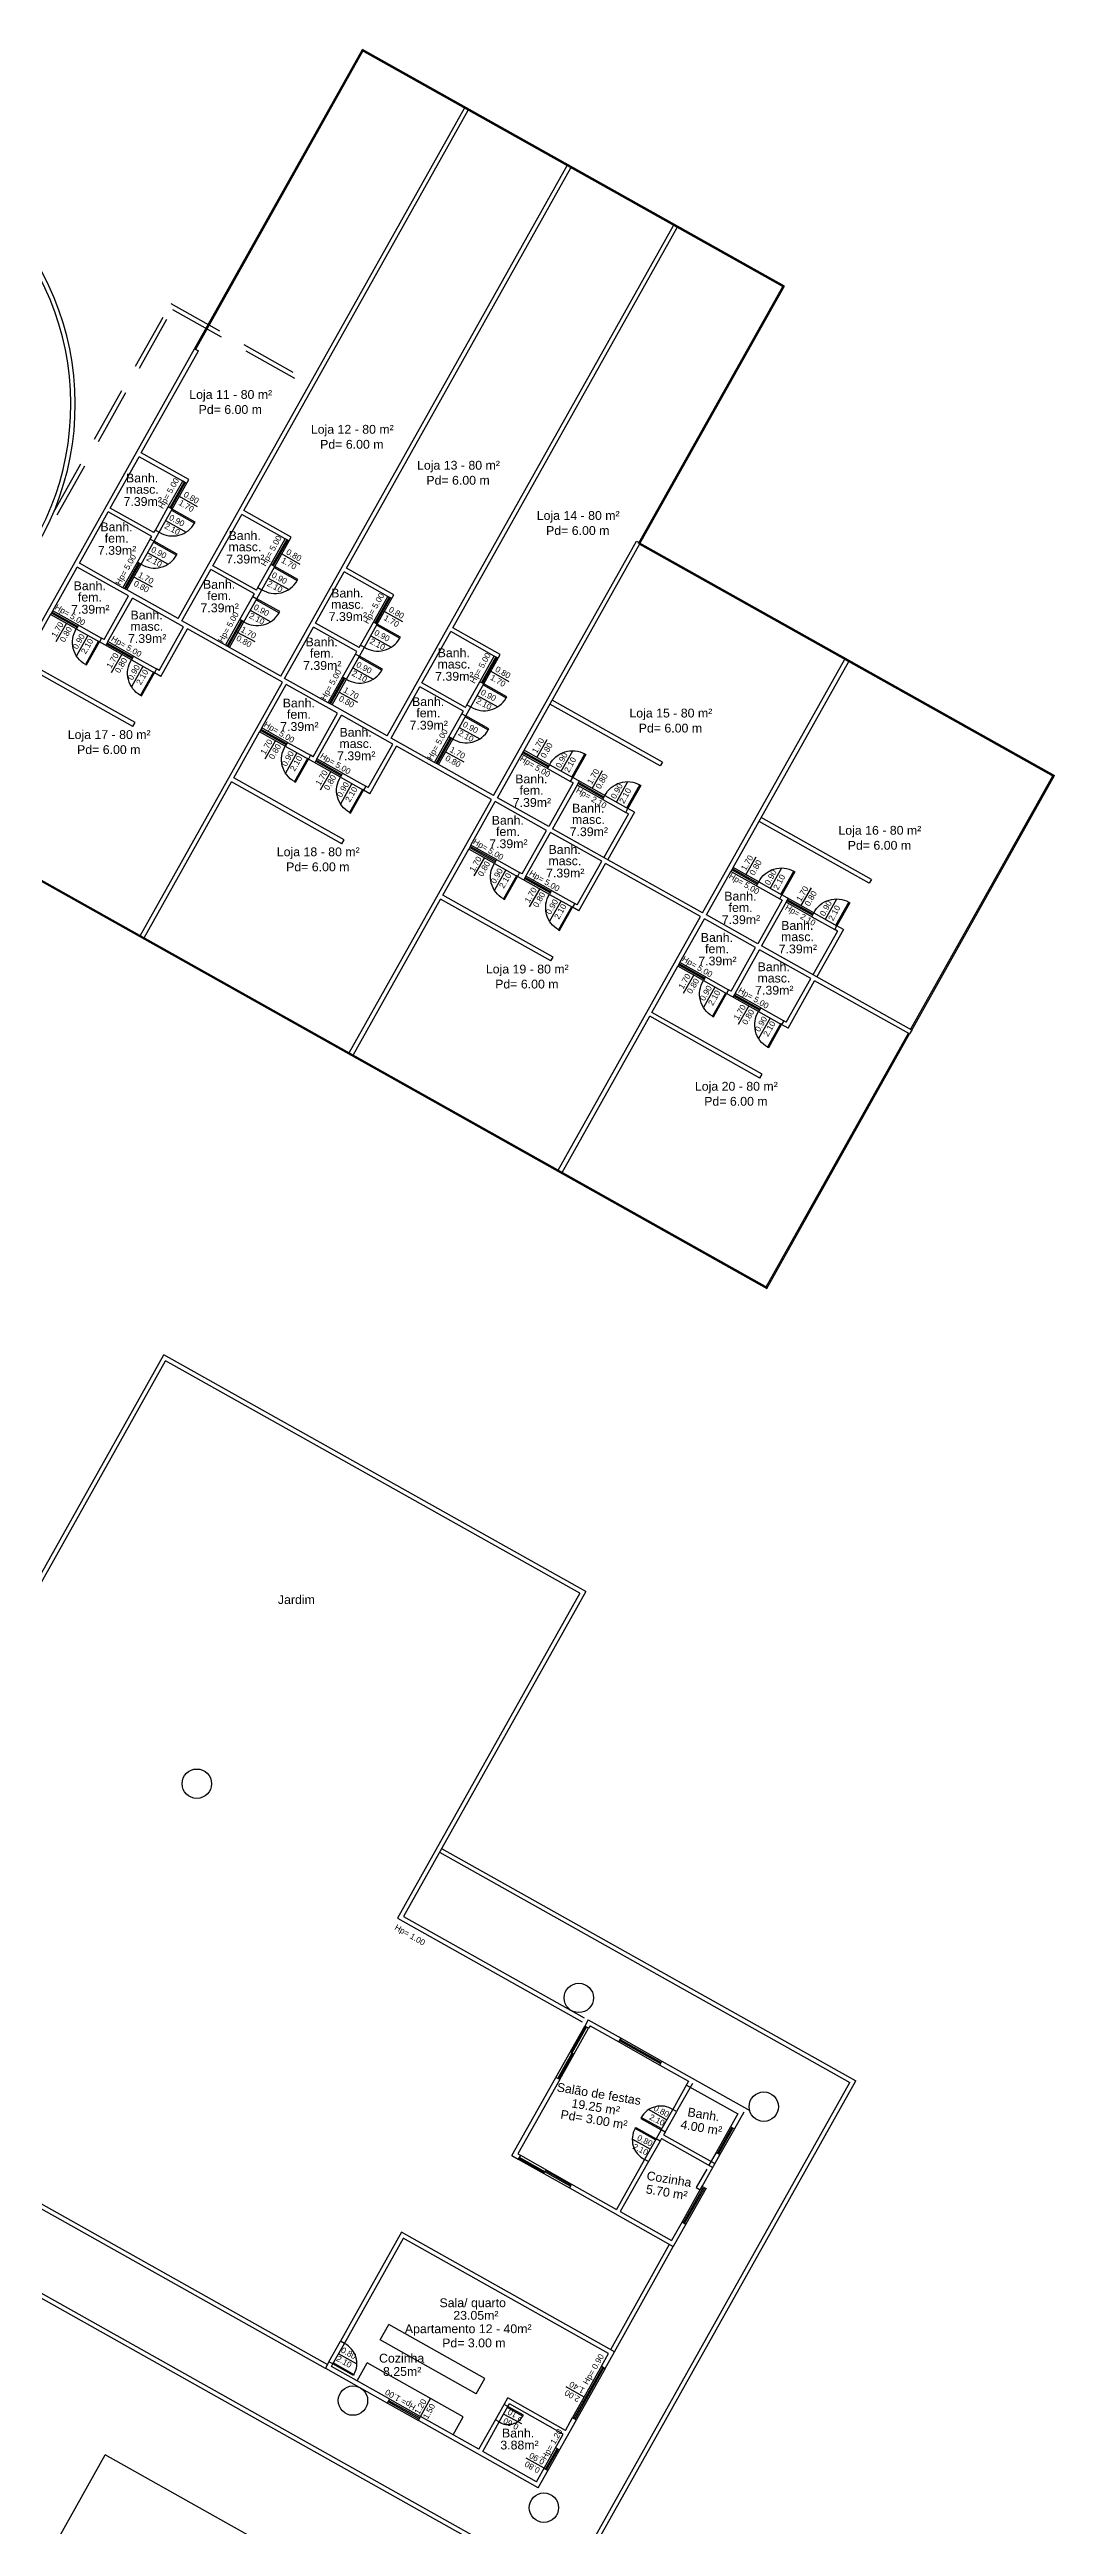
# Model space of a CAD drawing. Header units: millimetres. Extents: x -210 to 1173, y -437 to 320.
# Drawn here: x 36.2 to 70.4, y -38.9 to 45.3 of the extents above; entities that cross this region are included whole.
import ezdxf
from ezdxf.enums import TextEntityAlignment as Align

# ---------------------------------------------------------------- set-up
doc = ezdxf.new("R2010")
doc.units = ezdxf.units.MM
doc.header["$LTSCALE"] = 0.3
doc.linetypes.add('DASHED2', pattern=[9.525, 6.35, -3.175])
for name, color, linetype in [('CORTE', 6, 'Continuous'), ('COTAS', 1, 'Continuous'), ('ESQUADRIAS', 3, 'Continuous'), ('PISO', 1, 'Continuous'), ('PROJEÇÃO', 1, 'DASHED2'), ('TEXTOS', 2, 'Continuous'), ('VISTA', 2, 'Continuous')]:
    doc.layers.add(name, color=color, linetype=linetype)
doc.styles.add('2MM 1_100', font='ARIAL.TTF', dxfattribs={"height": 0.2})
doc.styles.add('3MM 1_100', font='ARIAL.TTF', dxfattribs={"height": 0.3})

msp = doc.modelspace()

# ---------------------------------------------------------------- linework, layer by layer
at = {"layer": 'CORTE'}
for p, q in [((40.568, 25.953), (50.304, 43.315)), ((42.802, 29.63), (50.435, 43.241)), ((44.057, 23.997), (53.793, 41.358)), ((46.291, 27.674), (53.924, 41.285)), ((47.677, 21.967), (57.413, 39.328)), ((49.911, 25.644), (57.543, 39.255)), ((32.171, 19.157), (41.13, 35.133)), ((39.313, 31.587), (41.261, 35.059)), ((41.13, 35.133), (41.261, 35.059)), ((38.262, 29.712), (39.24, 31.456)), ((40.723, 30.625), (39.24, 31.456)), ((40.927, 30.682), (39.313, 31.587)), ((40.233, 29.752), (40.723, 30.625)), ((40.364, 29.679), (40.927, 30.682)), ((37.21, 27.836), (38.188, 29.581)), ((39.671, 28.749), (38.188, 29.581)), ((39.744, 28.88), (38.262, 29.712)), ((40.364, 29.679), (40.233, 29.752)), ((41.75, 27.755), (42.729, 29.5)), ((44.211, 28.668), (42.729, 29.5)), ((44.416, 28.725), (42.802, 29.63)), ((39.622, 28.662), (39.671, 28.749)), ((39.622, 28.662), (39.753, 28.589)), ((39.744, 28.88), (39.793, 28.967)), ((39.753, 28.589), (39.924, 28.894)), ((39.793, 28.967), (39.924, 28.894)), ((43.722, 27.796), (44.211, 28.668)), ((43.853, 27.722), (44.416, 28.725)), ((38.693, 27.005), (37.21, 27.836)), ((38.693, 27.005), (39.182, 27.877)), ((38.824, 26.932), (39.313, 27.804)), ((39.313, 27.804), (39.182, 27.877)), ((43.853, 27.722), (43.722, 27.796)), ((51.296, 19.937), (56.151, 28.594)), ((51.427, 19.864), (56.282, 28.52)), ((36.305, 26.223), (37.137, 27.706)), ((38.881, 26.727), (37.137, 27.706)), ((40.699, 25.88), (41.677, 27.624)), ((43.16, 26.793), (41.677, 27.624)), ((43.233, 26.924), (41.75, 27.755)), ((43.233, 26.924), (43.282, 27.011)), ((43.282, 27.011), (43.413, 26.937)), ((45.239, 25.799), (46.218, 27.543)), ((47.7, 26.712), (46.218, 27.543)), ((47.905, 26.769), (46.291, 27.674)), ((37.177, 25.734), (36.305, 26.223)), ((38.05, 25.245), (38.881, 26.727)), ((38.18, 25.171), (39.012, 26.654)), ((40.568, 25.953), (38.824, 26.932)), ((40.756, 25.676), (39.012, 26.654)), ((43.111, 26.706), (43.16, 26.793)), ((43.111, 26.706), (43.242, 26.632)), ((43.242, 26.632), (43.413, 26.937)), ((47.211, 25.839), (47.7, 26.712)), ((47.342, 25.766), (47.905, 26.769)), ((35.351, 24.522), (36.232, 26.092)), ((37.104, 25.603), (36.232, 26.092)), ((37.177, 25.734), (37.104, 25.603)), ((37.962, 25.293), (37.889, 25.163)), ((38.05, 25.245), (37.962, 25.293)), ((39.925, 24.193), (40.756, 25.676)), ((39.982, 23.989), (40.887, 25.602)), ((42.182, 25.048), (40.699, 25.88)), ((44.114, 23.793), (40.887, 25.602)), ((42.182, 25.048), (42.671, 25.921)), ((42.312, 24.975), (42.802, 25.847)), ((42.802, 25.847), (42.671, 25.921)), ((44.188, 23.923), (45.166, 25.668)), ((46.649, 24.836), (45.166, 25.668)), ((46.722, 24.967), (45.239, 25.799)), ((47.342, 25.766), (47.211, 25.839)), ((48.859, 23.769), (49.837, 25.513)), ((51.32, 24.682), (49.837, 25.513)), ((51.524, 24.739), (49.911, 25.644)), ((39.102, 22.419), (35.351, 24.522)), ((38.979, 24.551), (37.889, 25.163)), ((39.053, 24.682), (38.18, 25.171)), ((39.053, 24.682), (38.979, 24.551)), ((44.057, 23.997), (42.312, 24.975)), ((46.6, 24.749), (46.649, 24.836)), ((46.6, 24.749), (46.731, 24.676)), ((46.722, 24.967), (46.771, 25.054)), ((46.731, 24.676), (46.902, 24.981)), ((46.771, 25.054), (46.902, 24.981)), ((50.831, 23.809), (51.32, 24.682)), ((50.962, 23.736), (51.524, 24.739)), ((58.405, 15.951), (63.24, 24.572)), ((59.44, 17.491), (63.371, 24.499)), ((39.028, 22.288), (35.278, 24.391)), ((39.279, 15.171), (44.114, 23.793)), ((39.838, 24.242), (39.764, 24.111)), ((39.982, 23.989), (39.764, 24.111)), ((39.925, 24.193), (39.838, 24.242)), ((43.414, 22.236), (44.245, 23.719)), ((45.67, 23.092), (44.188, 23.923)), ((45.99, 22.741), (44.245, 23.719)), ((45.67, 23.092), (46.16, 23.964)), ((45.801, 23.018), (46.29, 23.891)), ((46.29, 23.891), (46.16, 23.964)), ((47.807, 21.893), (48.786, 23.638)), ((50.268, 22.806), (48.786, 23.638)), ((50.342, 22.937), (48.859, 23.769)), ((50.962, 23.736), (50.831, 23.809)), ((47.677, 21.967), (45.801, 23.018)), ((50.219, 22.719), (50.268, 22.806)), ((50.342, 22.937), (50.391, 23.024)), ((50.35, 22.646), (50.521, 22.951)), ((50.391, 23.024), (50.521, 22.951)), ((56.963, 20.944), (53.212, 23.047)), ((57.036, 21.075), (53.286, 23.178)), ((39.028, 22.288), (39.102, 22.419)), ((42.46, 20.536), (43.34, 22.106)), ((44.212, 21.616), (43.34, 22.106)), ((44.286, 21.747), (43.414, 22.236)), ((45.158, 21.258), (45.99, 22.741)), ((45.289, 21.185), (46.12, 22.668)), ((47.865, 21.689), (46.12, 22.668)), ((49.29, 21.062), (49.779, 21.934)), ((49.91, 21.861), (49.779, 21.934)), ((50.219, 22.719), (50.35, 22.646)), ((44.286, 21.747), (44.212, 21.616)), ((45.071, 21.307), (44.997, 21.176)), ((46.088, 20.565), (44.997, 21.176)), ((45.158, 21.258), (45.071, 21.307)), ((46.161, 20.696), (45.289, 21.185)), ((47.033, 20.207), (47.865, 21.689)), ((47.091, 20.002), (47.996, 21.616)), ((49.29, 21.062), (47.807, 21.893)), ((51.223, 19.806), (47.996, 21.616)), ((49.421, 20.989), (49.91, 21.861)), ((53.131, 20.857), (52.259, 21.346)), ((53.204, 20.988), (52.332, 21.477)), ((57.036, 21.075), (56.963, 20.944)), ((39.41, 15.097), (42.386, 20.405)), ((46.137, 18.301), (42.386, 20.405)), ((46.21, 18.432), (42.46, 20.536)), ((46.161, 20.696), (46.088, 20.565)), ((46.946, 20.255), (46.873, 20.125)), ((47.033, 20.207), (46.946, 20.255)), ((51.296, 19.937), (49.421, 20.989)), ((53.131, 20.857), (53.204, 20.988)), ((54.003, 20.368), (53.171, 18.885)), ((54.134, 20.295), (53.302, 18.812)), ((53.916, 20.417), (53.989, 20.548)), ((54.003, 20.368), (53.916, 20.417)), ((55.079, 19.936), (53.989, 20.548)), ((55.006, 19.806), (54.134, 20.295)), ((46.388, 11.184), (51.223, 19.806)), ((47.091, 20.002), (46.873, 20.125)), ((50.522, 18.25), (51.354, 19.733)), ((53.098, 18.754), (51.354, 19.733)), ((53.171, 18.885), (51.427, 19.864)), ((55.006, 19.806), (55.079, 19.936)), ((56.082, 19.374), (55.178, 17.76)), ((55.791, 19.365), (55.864, 19.496)), ((56.082, 19.374), (55.864, 19.496)), ((52.267, 17.272), (53.098, 18.754)), ((52.397, 17.198), (53.229, 18.681)), ((54.973, 17.703), (53.229, 18.681)), ((58.405, 15.951), (53.302, 18.812)), ((55.878, 19.316), (55.047, 17.834)), ((55.878, 19.316), (55.791, 19.365)), ((64.071, 16.957), (60.321, 19.061)), ((64.145, 17.088), (60.394, 19.192)), ((46.137, 18.301), (46.21, 18.432)), ((49.568, 16.549), (50.449, 18.119)), ((51.321, 17.63), (50.449, 18.119)), ((51.394, 17.761), (50.522, 18.25)), ((51.394, 17.761), (51.321, 17.63)), ((54.142, 16.22), (54.973, 17.703)), ((52.179, 17.321), (52.106, 17.19)), ((53.196, 16.578), (52.106, 17.19)), ((52.267, 17.272), (52.179, 17.321)), ((53.27, 16.709), (52.397, 17.198)), ((54.199, 16.016), (55.104, 17.629)), ((58.331, 15.82), (55.104, 17.629)), ((58.536, 15.877), (59.367, 17.36)), ((60.239, 16.871), (59.367, 17.36)), ((60.313, 17.002), (59.44, 17.491)), ((60.239, 16.871), (60.313, 17.002)), ((64.145, 17.088), (64.071, 16.957)), ((46.519, 11.111), (49.495, 16.418)), ((53.245, 14.315), (49.495, 16.418)), ((53.319, 14.446), (49.568, 16.549)), ((53.27, 16.709), (53.196, 16.578)), ((54.055, 16.269), (53.981, 16.138)), ((54.199, 16.016), (53.981, 16.138)), ((54.142, 16.22), (54.055, 16.269)), ((61.111, 16.382), (60.28, 14.899)), ((61.242, 16.308), (60.411, 14.826)), ((61.024, 16.431), (61.098, 16.561)), ((61.111, 16.382), (61.024, 16.431)), ((62.188, 15.95), (61.098, 16.561)), ((62.115, 15.819), (61.242, 16.308)), ((53.496, 7.198), (58.331, 15.82)), ((57.631, 14.264), (58.462, 15.746)), ((60.207, 14.768), (58.462, 15.746)), ((60.28, 14.899), (58.536, 15.877)), ((62.115, 15.819), (62.188, 15.95)), ((62.987, 15.33), (62.155, 13.847)), ((63.191, 15.388), (62.286, 13.774)), ((62.9, 15.379), (62.973, 15.51)), ((62.987, 15.33), (62.9, 15.379)), ((63.191, 15.388), (62.973, 15.51)), ((53.245, 14.315), (53.319, 14.446)), ((59.375, 13.285), (60.207, 14.768)), ((59.506, 13.212), (60.337, 14.695)), ((62.082, 13.716), (60.337, 14.695)), ((65.513, 11.964), (60.411, 14.826)), ((56.677, 12.563), (57.557, 14.133)), ((58.429, 13.644), (57.557, 14.133)), ((58.503, 13.774), (57.631, 14.264)), ((58.503, 13.774), (58.429, 13.644)), ((61.25, 12.234), (62.082, 13.716)), ((61.308, 12.029), (62.213, 13.643)), ((65.44, 11.833), (62.213, 13.643)), ((59.288, 13.334), (59.214, 13.203)), ((60.305, 12.592), (59.214, 13.203)), ((59.375, 13.285), (59.288, 13.334)), ((60.378, 12.723), (59.506, 13.212)), ((60.378, 12.723), (60.305, 12.592)), ((53.627, 7.125), (56.603, 12.432)), ((60.354, 10.329), (56.603, 12.432)), ((60.427, 10.46), (56.677, 12.563)), ((61.163, 12.283), (61.09, 12.152)), ((61.308, 12.029), (61.09, 12.152)), ((61.25, 12.234), (61.163, 12.283)), ((65.513, 11.964), (65.44, 11.833)), ((60.354, 10.329), (60.427, 10.46)), ((54.517, -21.689), (54.394, -21.907)), ((54.517, -21.689), (55.628, -22.315)), ((54.574, -21.893), (54.525, -21.98)), ((54.574, -21.893), (55.554, -22.445)), ((54.525, -21.98), (54.394, -21.907)), ((55.554, -22.445), (55.628, -22.315)), ((56.948, -23.231), (57.022, -23.1)), ((56.948, -23.231), (57.928, -23.783)), ((57.022, -23.1), (60.006, -24.781)), ((51.916, -26.307), (53.413, -23.649)), ((53.543, -23.723), (52.12, -26.25)), ((53.543, -23.723), (52.12, -26.25)), ((53.543, -23.723), (53.413, -23.649)), ((57.928, -23.783), (57.389, -24.741)), ((58.059, -23.856), (57.519, -24.815)), ((57.855, -23.914), (59.598, -24.895)), ((57.519, -24.815), (57.389, -24.741)), ((59.598, -24.895), (59.352, -25.331)), ((59.802, -24.838), (59.483, -25.405)), ((56.996, -25.438), (56.824, -25.743)), ((56.955, -25.817), (56.824, -25.743)), ((57.004, -25.73), (56.955, -25.817)), ((57.127, -25.512), (56.996, -25.438)), ((57.004, -25.73), (58.747, -26.711)), ((57.127, -25.512), (57.078, -25.599)), ((57.078, -25.599), (58.82, -26.581)), ((59.352, -25.331), (59.483, -25.405)), ((51.916, -26.307), (52.134, -26.43)), ((52.12, -26.25), (52.207, -26.299)), ((52.207, -26.299), (52.134, -26.43)), ((56.432, -26.44), (55.475, -28.139)), ((56.562, -26.514), (55.605, -28.213)), ((56.562, -26.514), (56.432, -26.44)), ((58.542, -26.769), (58.187, -27.4)), ((58.992, -26.276), (58.317, -27.474)), ((58.861, -26.202), (58.616, -26.638)), ((58.861, -26.202), (58.992, -26.276)), ((53.95, -27.28), (53.876, -27.411)), ((53.876, -27.411), (57.405, -29.399)), ((53.95, -27.28), (55.475, -28.139)), ((58.187, -27.4), (58.317, -27.474)), ((55.605, -28.213), (57.348, -29.194)), ((57.704, -28.563), (57.348, -29.194)), ((57.834, -28.636), (57.405, -29.399)), ((57.704, -28.563), (57.834, -28.636)), ((48.167, -28.916), (46.088, -32.623)), ((46.222, -32.699), (48.227, -29.122)), ((55.408, -32.979), (48.167, -28.916)), ((55.204, -33.037), (48.225, -29.121)), ((46.222, -32.699), (46.088, -32.623)), ((45.696, -33.321), (45.574, -33.539)), ((45.574, -33.539), (47.692, -34.729)), ((45.83, -33.396), (45.696, -33.321)), ((45.782, -33.484), (45.83, -33.396)), ((47.766, -34.597), (45.782, -33.484)), ((54.96, -33.472), (55.204, -33.037)), ((54.96, -33.472), (55.091, -33.545)), ((55.091, -33.545), (55.409, -32.979)), ((47.692, -34.729), (47.766, -34.597)), ((48.739, -35.315), (48.812, -35.184)), ((52.816, -37.602), (48.739, -35.315)), ((50.796, -36.297), (48.812, -35.184)), ((50.796, -36.297), (51.359, -35.293)), ((50.927, -36.371), (51.49, -35.367)), ((51.49, -35.367), (51.359, -35.293)), ((51.653, -34.77), (51.775, -34.552)), ((51.783, -34.843), (51.653, -34.77)), ((53.737, -35.653), (51.775, -34.552)), ((51.783, -34.843), (51.832, -34.756)), ((53.664, -35.784), (51.832, -34.756)), ((52.816, -37.602), (54.113, -35.29)), ((53.737, -35.653), (53.982, -35.217)), ((53.982, -35.216), (54.113, -35.29)), ((52.758, -37.398), (53.664, -35.784)), ((52.758, -37.398), (50.927, -36.371)), ((52.554, -37.456), (52.554, -37.456))]:
    msp.add_line(p, q, dxfattribs=at)
for centre in [(41.205, -13.664), (54.193, -20.948), (60.482, -24.647), (46.513, -34.641), (53.007, -38.283)]:
    msp.add_circle(centre, 0.5, dxfattribs=at)
for radius in [9.5, 9.35]:
    msp.add_arc((27.57, 33.237), radius, 276.04233, 263.95767, dxfattribs=at)
at = {"layer": 'COTAS'}
for p, q in [((40.609, 30.115), (41.218, 29.764)), ((40.144, 29.286), (40.839, 28.897)), ((39.533, 28.196), (40.227, 27.807)), ((44.098, 28.159), (44.707, 27.807)), ((39.068, 27.368), (39.685, 27.031)), ((43.633, 27.33), (44.327, 26.941)), ((43.022, 26.24), (43.716, 25.85)), ((47.587, 26.202), (48.195, 25.851)), ((36.422, 25.176), (36.774, 25.784)), ((37.496, 25.383), (37.107, 24.688)), ((42.557, 25.507), (43.174, 25.171)), ((47.122, 25.373), (47.816, 24.984)), ((38.298, 24.124), (38.649, 24.733)), ((39.372, 24.331), (38.982, 23.637)), ((46.51, 24.283), (47.205, 23.894)), ((51.206, 24.172), (51.815, 23.821)), ((46.046, 23.455), (46.663, 23.118)), ((50.742, 23.344), (51.436, 22.954)), ((50.13, 22.253), (50.825, 21.864)), ((43.531, 21.189), (43.883, 21.798)), ((44.605, 21.396), (44.216, 20.702)), ((49.665, 21.425), (50.283, 21.088)), ((52.767, 21.233), (53.119, 21.842)), ((53.597, 20.768), (53.986, 21.462)), ((45.406, 20.137), (45.758, 20.746)), ((46.48, 20.345), (46.091, 19.65)), ((54.643, 20.181), (54.994, 20.79)), ((55.472, 19.716), (55.861, 20.411)), ((50.64, 17.203), (50.991, 17.811)), ((59.876, 17.247), (60.228, 17.855)), ((51.713, 17.41), (51.324, 16.716)), ((60.705, 16.782), (61.095, 17.476)), ((52.515, 16.151), (52.866, 16.76)), ((53.589, 16.358), (53.199, 15.664)), ((61.751, 16.195), (62.103, 16.804)), ((62.58, 15.73), (62.97, 16.424)), ((57.748, 13.216), (58.1, 13.825)), ((58.822, 13.424), (58.433, 12.729)), ((59.623, 12.165), (59.975, 12.773)), ((60.697, 12.372), (60.308, 11.678)), ((56.58, -24.745), (57.192, -25.09)), ((56.015, -25.747), (56.628, -26.092)), ((46.639, -33.391), (46.026, -33.048)), ((54.376, -34.52), (53.763, -34.176)), ((48.812, -35.184), (49.155, -34.574)), ((52.256, -35.436), (51.636, -35.105)), ((53.017, -36.94), (52.404, -36.597))]:
    msp.add_line(p, q, dxfattribs=at)
at = {"layer": 'ESQUADRIAS'}
for p, q in [((41.13, 35.133), (46.835, 45.306)), ((41.165, 35.113), (46.85, 45.252)), ((61.163, 37.225), (46.815, 45.271)), ((61.183, 37.26), (46.835, 45.306)), ((56.227, 28.505), (61.128, 37.245)), ((56.262, 28.485), (61.163, 37.225)), ((61.163, 37.225), (61.183, 37.26)), ((56.151, 28.594), (70.368, 20.621)), ((56.262, 28.485), (70.348, 20.586)), ((65.478, 11.984), (70.313, 20.606)), ((65.513, 11.964), (70.368, 20.621)), ((32.151, 19.122), (60.585, 3.177)), ((32.171, 19.157), (60.605, 3.211)), ((60.57, 3.231), (65.405, 11.853)), ((60.585, 3.177), (65.44, 11.833)), ((53.478, -23.686), (54.46, -21.944)), ((53.934, -22.795), (54.425, -21.924)), ((55.581, -22.398), (56.975, -23.183)), ((55.601, -22.363), (56.995, -23.148)), ((53.513, -23.706), (54.004, -22.835)), ((53.934, -22.795), (54.004, -22.835)), ((59.4, -25.358), (58.909, -26.229)), ((59.435, -25.378), (58.944, -26.249)), ((52.151, -26.399), (53.022, -26.89)), ((52.17, -26.364), (53.913, -27.346)), ((53.061, -26.82), (53.022, -26.89)), ((53.061, -26.82), (53.933, -27.311)), ((58.439, -27.37), (57.752, -28.59)), ((58.474, -27.39), (57.786, -28.609)), ((55.008, -33.499), (54.029, -35.243)), ((55.043, -33.519), (54.064, -35.263)), ((47.719, -34.68), (48.766, -35.267)), ((47.739, -34.645), (48.785, -35.232))]:
    msp.add_line(p, q, dxfattribs=at)
for points in [[(40.364, 29.679), (40.345, 29.644), (41.13, 29.204), (41.149, 29.239)], [(39.753, 28.589), (39.733, 28.554), (40.518, 28.114), (40.538, 28.148)], [(43.853, 27.722), (43.834, 27.688), (44.619, 27.247), (44.638, 27.282)], [(43.242, 26.632), (43.222, 26.597), (44.007, 26.157), (44.027, 26.192)], [(47.342, 25.766), (47.322, 25.731), (48.107, 25.291), (48.127, 25.326)], [(46.731, 24.676), (46.711, 24.641), (47.496, 24.201), (47.516, 24.235)], [(50.962, 23.736), (50.942, 23.701), (51.727, 23.261), (51.747, 23.296)], [(50.35, 22.646), (50.331, 22.611), (51.116, 22.171), (51.135, 22.206)], [(56.996, -25.438), (57.016, -25.403), (56.319, -25.011), (56.299, -25.046)], [(56.824, -25.743), (56.805, -25.778), (56.108, -25.385), (56.127, -25.351)], [(45.83, -33.396), (45.85, -33.362), (46.548, -33.753), (46.528, -33.788)], [(51.783, -34.843), (51.764, -34.878), (52.287, -35.172), (52.307, -35.137)]]:
    msp.add_lwpolyline(points, close=True, dxfattribs=at)
at = {"layer": 'ESQUADRIAS', "extrusion": (1.06812e-16, -5.98991e-17, -1)}
for points in [[(-37.889, 25.163), (-37.854, 25.182), (-37.414, 24.397), (-37.449, 24.378)], [(-39.764, 24.111), (-39.729, 24.131), (-39.289, 23.346), (-39.324, 23.326)], [(-44.997, 21.176), (-44.963, 21.196), (-44.522, 20.411), (-44.557, 20.391)], [(-53.989, 20.548), (-53.954, 20.567), (-54.394, 21.352), (-54.429, 21.333)], [(-55.864, 19.496), (-55.829, 19.516), (-56.27, 20.301), (-56.305, 20.281)], [(-46.873, 20.125), (-46.838, 20.144), (-46.398, 19.359), (-46.432, 19.34)], [(-52.106, 17.19), (-52.071, 17.209), (-51.631, 16.424), (-51.666, 16.405)], [(-61.098, 16.561), (-61.063, 16.581), (-61.503, 17.366), (-61.538, 17.346)], [(-53.981, 16.138), (-53.946, 16.158), (-53.506, 15.373), (-53.541, 15.353)], [(-62.973, 15.51), (-62.938, 15.529), (-63.378, 16.314), (-63.413, 16.295)], [(-59.214, 13.203), (-59.18, 13.223), (-58.739, 12.438), (-58.774, 12.418)], [(-61.09, 12.152), (-61.055, 12.171), (-60.615, 11.386), (-60.65, 11.367)]]:
    msp.add_lwpolyline(points, close=True, dxfattribs=at)
at = {"layer": 'PISO'}
for p, q in [((39.793, 28.967), (40.233, 29.752)), ((39.924, 28.894), (40.364, 29.679)), ((39.182, 27.877), (39.622, 28.662)), ((39.313, 27.804), (39.753, 28.589)), ((43.282, 27.011), (43.722, 27.796)), ((43.413, 26.937), (43.853, 27.722)), ((42.671, 25.921), (43.111, 26.706)), ((42.802, 25.847), (43.242, 26.632)), ((46.771, 25.054), (47.211, 25.839)), ((46.902, 24.981), (47.342, 25.766)), ((46.16, 23.964), (46.6, 24.749)), ((46.29, 23.891), (46.731, 24.676)), ((50.391, 23.024), (50.831, 23.809)), ((50.521, 22.951), (50.962, 23.736)), ((49.779, 21.934), (50.219, 22.719)), ((49.91, 21.861), (50.35, 22.646)), ((49.454, -15.997), (63.409, -23.823)), ((49.527, -15.866), (63.614, -23.766)), ((53.413, -23.649), (54.394, -21.907)), ((53.543, -23.723), (54.525, -21.98)), ((53.774, -41.006), (63.409, -23.823)), ((53.831, -41.21), (63.614, -23.766)), ((24.105, -24.54), (53.831, -41.21)), ((24.309, -24.482), (53.774, -41.006)), ((52.134, -26.43), (53.876, -27.411)), ((52.207, -26.299), (53.95, -27.28))]:
    msp.add_line(p, q, dxfattribs=at)
at = {"layer": 'PISO', "extrusion": (1.06812e-16, -5.98991e-17, -1)}
for p, q in [((37.104, 25.603), (37.889, 25.163)), ((37.177, 25.734), (37.962, 25.293)), ((38.979, 24.551), (39.764, 24.111)), ((39.053, 24.682), (39.838, 24.242)), ((44.212, 21.616), (44.997, 21.176)), ((44.286, 21.747), (45.071, 21.307)), ((46.088, 20.565), (46.873, 20.125)), ((46.161, 20.696), (46.946, 20.255)), ((53.131, 20.857), (53.916, 20.417)), ((53.204, 20.988), (53.989, 20.548)), ((55.006, 19.806), (55.791, 19.365)), ((55.079, 19.936), (55.864, 19.496)), ((51.394, 17.761), (52.179, 17.321)), ((51.321, 17.63), (52.106, 17.19)), ((60.239, 16.871), (61.024, 16.431)), ((60.313, 17.002), (61.098, 16.561)), ((53.196, 16.578), (53.981, 16.138)), ((53.27, 16.709), (54.055, 16.269)), ((62.115, 15.819), (62.9, 15.379)), ((62.188, 15.95), (62.973, 15.51)), ((58.429, 13.644), (59.214, 13.203)), ((58.503, 13.774), (59.288, 13.334)), ((60.378, 12.723), (61.163, 12.283)), ((60.305, 12.592), (61.09, 12.152))]:
    msp.add_line(p, q, dxfattribs=at)
at = {"layer": 'PISO', "extrusion": (-5.39258e-13, -3.38227e-12, -1)}
for p, q in [((56.996, -25.438), (57.389, -24.741)), ((57.129, -25.513), (57.521, -24.816))]:
    msp.add_line(p, q, dxfattribs=at)
at = {"layer": 'PISO', "extrusion": (2.61301e-12, 2.21422e-12, -1)}
for p, q in [((56.824, -25.743), (56.432, -26.44)), ((56.957, -25.818), (56.564, -26.515))]:
    msp.add_line(p, q, dxfattribs=at)
at = {"layer": 'PISO', "extrusion": (5.99109e-17, 1.06805e-16, -1)}
for p, q in [((45.698, -33.322), (46.089, -32.624)), ((45.83, -33.396), (46.222, -32.699))]:
    msp.add_line(p, q, dxfattribs=at)
at = {"layer": 'PISO', "extrusion": (5.99444e-17, 1.06786e-16, -1)}
for p, q in [((51.359, -35.293), (51.653, -34.77)), ((51.49, -35.367), (51.783, -34.843))]:
    msp.add_line(p, q, dxfattribs=at)
at = {"layer": 'PISO'}
for centre, radius, start, end in [((40.379, 29.625), 0.861, 238.1127, 330.7166), ((39.767, 28.535), 0.861, 238.1127, 330.7166), ((43.868, 27.668), 0.861, 238.1127, 330.7166), ((43.256, 26.578), 0.861, 238.1127, 330.7166), ((47.357, 25.712), 0.861, 238.1127, 330.7166), ((46.745, 24.622), 0.861, 238.1127, 330.7166), ((50.976, 23.682), 0.861, 238.1127, 330.7166), ((50.365, 22.592), 0.861, 238.1127, 330.7166), ((56.982, -25.384), 0.761, 57.67165, 150.60925), ((56.771, -25.759), 0.761, 150.60925, 243.54685), ((45.884, -33.381), 0.761, 330.71029, 63.64789), ((51.797, -34.897), 0.561, 236.74247, 330.69234)]:
    msp.add_arc(centre, radius, start, end, dxfattribs=at)
at = {"layer": 'PISO', "extrusion": (1.06812e-16, -5.98991e-17, -1)}
for centre, start, end in [((-37.835, 25.148), 299.2834, 31.8873), ((-39.71, 24.096), 299.2834, 31.8873), ((-44.943, 21.162), 299.2834, 31.8873), ((-53.973, 20.602), 26.67949, 119.2834), ((-46.819, 20.11), 299.2834, 31.8873), ((-55.849, 19.55), 26.67949, 119.2834), ((-52.052, 17.175), 299.2834, 31.8873), ((-61.082, 16.615), 26.67949, 119.2834), ((-53.927, 16.124), 299.2834, 31.8873), ((-62.957, 15.563), 26.67949, 119.2834), ((-59.16, 13.189), 299.2834, 31.8873), ((-61.036, 12.137), 299.2834, 31.8873)]:
    msp.add_arc(centre, 0.861, start, end, dxfattribs=at)
at = {"layer": 'PROJEÇÃO'}
for p, q in [((36.329, 29.559), (40.315, 36.668)), ((36.46, 29.486), (40.373, 36.464)), ((40.315, 36.668), (44.923, 34.084)), ((40.373, 36.464), (44.719, 34.026)), ((40.771, 30.598), (40.281, 29.725)), ((40.805, 30.578), (40.316, 29.706)), ((40.853, 30.551), (40.723, 30.625)), ((44.259, 28.641), (43.77, 27.769)), ((44.342, 28.595), (44.211, 28.668)), ((38.741, 26.978), (39.23, 27.85)), ((38.776, 26.958), (39.265, 27.831)), ((44.294, 28.622), (43.805, 27.749)), ((38.824, 26.932), (38.693, 27.005)), ((36.305, 26.223), (36.232, 26.092)), ((37.131, 25.651), (36.259, 26.14)), ((37.15, 25.686), (36.278, 26.175)), ((47.748, 26.685), (47.259, 25.812)), ((47.783, 26.665), (47.294, 25.793)), ((47.831, 26.638), (47.7, 26.712)), ((42.23, 25.021), (42.719, 25.894)), ((42.264, 25.002), (42.754, 25.874)), ((38.18, 25.171), (38.107, 25.04)), ((39.006, 24.599), (38.134, 25.088)), ((39.026, 24.634), (38.153, 25.123)), ((42.312, 24.975), (42.182, 25.048)), ((51.368, 24.655), (50.879, 23.783)), ((51.403, 24.635), (50.914, 23.763)), ((51.451, 24.608), (51.32, 24.682)), ((45.718, 23.065), (46.208, 23.937)), ((45.753, 23.045), (46.242, 23.918)), ((45.801, 23.018), (45.67, 23.092)), ((43.414, 22.236), (43.34, 22.106)), ((44.239, 21.664), (43.367, 22.154)), ((44.259, 21.699), (43.387, 22.188)), ((49.338, 21.035), (49.827, 21.907)), ((45.289, 21.185), (45.215, 21.054)), ((46.115, 20.613), (45.242, 21.102)), ((46.134, 20.648), (45.262, 21.137)), ((49.421, 20.989), (49.29, 21.062)), ((49.373, 21.015), (49.862, 21.888)), ((52.332, 21.477), (52.259, 21.346)), ((53.158, 20.905), (52.285, 21.394)), ((53.177, 20.94), (52.305, 21.429)), ((54.134, 20.295), (54.207, 20.426)), ((55.033, 19.854), (54.161, 20.343)), ((55.052, 19.888), (54.18, 20.378)), ((50.522, 18.25), (50.449, 18.119)), ((51.348, 17.678), (50.476, 18.167)), ((51.367, 17.713), (50.495, 18.202)), ((52.397, 17.198), (52.324, 17.068)), ((53.223, 16.626), (52.351, 17.116)), ((53.243, 16.661), (52.37, 17.15)), ((59.44, 17.491), (59.367, 17.36)), ((60.266, 16.919), (59.394, 17.408)), ((60.286, 16.954), (59.414, 17.443)), ((61.242, 16.308), (61.316, 16.439)), ((62.141, 15.867), (61.269, 16.356)), ((62.161, 15.902), (61.289, 16.391)), ((57.631, 14.264), (57.557, 14.133)), ((58.456, 13.692), (57.584, 14.181)), ((58.476, 13.726), (57.604, 14.216)), ((59.506, 13.212), (59.433, 13.081)), ((60.332, 12.64), (59.459, 13.129)), ((60.351, 12.675), (59.479, 13.164)), ((53.015, -36.94), (53.146, -37.013)), ((53.455, -36.269), (53.063, -36.967)), ((53.489, -36.289), (53.098, -36.987)), ((53.407, -36.242), (53.537, -36.316))]:
    msp.add_line(p, q, dxfattribs=at)
at = {"layer": 'VISTA'}
for p, q in [((39.279, 15.171), (39.279, 15.125)), ((39.41, 15.097), (39.41, 15.051)), ((46.388, 11.184), (46.388, 11.138)), ((46.519, 11.111), (46.519, 11.065)), ((34.762, -8.564), (40.081, 0.92)), ((54.428, -7.127), (40.081, 0.92)), ((34.966, -8.507), (40.138, 0.715)), ((54.224, -7.184), (40.138, 0.715)), ((54.224, -7.184), (48.027, -18.235)), ((54.428, -7.127), (48.231, -18.178)), ((48.027, -18.235), (54.307, -21.757)), ((48.231, -18.178), (54.38, -21.626)), ((55.554, -22.445), (56.948, -23.231)), ((55.628, -22.315), (57.022, -23.1)), ((27.713, -23.525), (45.573, -33.541)), ((27.917, -23.467), (45.647, -33.408)), ((59.352, -25.331), (58.861, -26.202)), ((59.483, -25.405), (58.992, -26.276)), ((58.391, -27.343), (57.704, -28.563)), ((58.521, -27.417), (57.834, -28.636)), ((55.279, -32.906), (57.274, -29.325)), ((55.408, -32.979), (57.405, -29.399)), ((47.436, -32.577), (47.73, -32.054)), ((50.707, -34.412), (47.436, -32.577)), ((51, -33.889), (47.73, -32.054)), ((46.654, -33.973), (46.995, -33.362)), ((50.266, -35.197), (46.996, -33.362)), ((54.96, -33.472), (53.981, -35.216)), ((55.091, -33.545), (54.11, -35.288)), ((50.707, -34.412), (51, -33.889)), ((47.692, -34.728), (48.739, -35.315)), ((47.766, -34.597), (48.812, -35.184)), ((49.924, -35.808), (50.266, -35.197)), ((32.842, -45.843), (38.087, -36.49)), ((52.435, -44.536), (38.087, -36.49))]:
    msp.add_line(p, q, dxfattribs=at)

# ---------------------------------------------------------------- texts
at = {"layer": 'TEXTOS', "style": '3MM 1_100'}
for s, p in [('Loja 11 - 80 m²', (42.357, 33.576)), ('Pd= 6.00 m', (42.342, 33.066)), ('Loja 12 - 80 m²', (46.49, 32.392)), ('Pd= 6.00 m', (46.475, 31.882)), ('Loja 13 - 80 m²', (50.101, 31.17)), ('masc.', (39.35, 30.351)), ('Banh.', (39.343, 30.736)), ('Pd= 6.00 m', (50.086, 30.659)), ('7.39m²', (39.364, 29.936)), ('Loja 14 - 80 m²', (54.172, 29.461)), ('Banh.', (38.472, 29.075)), ('fem.', (38.479, 28.69)), ('Banh.', (42.832, 28.78)), ('Pd= 6.00 m', (54.157, 28.95)), ('7.39m²', (38.492, 28.275)), ('7.39m²', (42.853, 27.98)), ('masc.', (42.839, 28.395)), ('Banh.', (37.562, 27.071)), ('Banh.', (41.961, 27.119)), ('Banh.', (46.321, 26.823)), ('7.39m²', (37.582, 26.271)), ('fem.', (37.569, 26.686)), ('Banh.', (39.496, 26.076)), ('7.39m²', (41.981, 26.319)), ('fem.', (41.968, 26.734)), ('7.39m²', (46.341, 26.023)), ('masc.', (46.328, 26.438)), ('7.39m²', (39.516, 25.276)), ('masc.', (39.503, 25.691)), ('Banh.', (45.45, 25.162)), ('7.39m²', (45.47, 24.362)), ('fem.', (45.457, 24.777)), ('masc.', (49.948, 24.408)), ('Banh.', (49.941, 24.793)), ('7.39m²', (49.961, 23.993)), ('Banh.', (44.671, 23.085)), ('fem.', (44.677, 22.7)), ('Banh.', (49.069, 23.132)), ('fem.', (49.076, 22.747)), ('Loja 15 - 80 m²', (57.323, 22.743)), ('Loja 17 - 80 m²', (38.224, 22.011)), ('7.39m²', (44.691, 22.285)), ('Banh.', (46.604, 22.089)), ('7.39m²', (49.09, 22.332)), ('Pd= 6.00 m', (57.308, 22.232)), ('Pd= 6.00 m', (38.209, 21.5)), ('7.39m²', (46.625, 21.289)), ('masc.', (46.611, 21.704)), ('Banh.', (52.579, 20.503)), ('fem.', (52.586, 20.118)), ('7.39m²', (52.6, 19.703)), ('Banh.', (54.513, 19.508)), ('Banh.', (51.779, 19.098)), ('fem.', (51.786, 18.713)), ('7.39m²', (54.534, 18.708)), ('masc.', (54.52, 19.123)), ('Loja 16 - 80 m²', (64.431, 18.756)), ('Loja 18 - 80 m²', (45.333, 18.024)), ('7.39m²', (51.799, 18.299)), ('masc.', (53.72, 17.718)), ('Banh.', (53.713, 18.103)), ('Pd= 6.00 m', (64.416, 18.246)), ('Pd= 6.00 m', (45.318, 17.514)), ('7.39m²', (53.733, 17.303)), ('Banh.', (59.688, 16.517)), ('fem.', (59.695, 16.132)), ('Banh.', (58.888, 15.112)), ('7.39m²', (59.708, 15.717)), ('masc.', (61.629, 15.136)), ('Banh.', (61.622, 15.521)), ('7.39m²', (58.908, 14.312)), ('fem.', (58.894, 14.727)), ('7.39m²', (61.642, 14.721)), ('Loja 19 - 80 m²', (52.441, 14.038)), ('Pd= 6.00 m', (52.426, 13.527)), ('masc.', (60.828, 13.731)), ('Banh.', (60.821, 14.116)), ('7.39m²', (60.842, 13.317)), ('Loja 20 - 80 m²', (59.55, 10.052)), ('Pd= 6.00 m', (59.535, 9.541)), ('Jardim', (44.589, -7.404)), ('Sala/ quarto', (50.585, -31.314)), ('23.05m²', (50.694, -31.742)), ('Apartamento 12 - 40m²', (50.432, -32.198)), ('Pd= 3.00 m', (50.625, -32.68)), ('Cozinha', (48.168, -33.199)), ('8.25m²', (48.187, -33.651)), ('3.88m²', (52.177, -36.153)), ('Banh.', (52.129, -35.745))]:
    msp.add_text(s, height=0.3, dxfattribs=at).set_placement(p, align=Align.MIDDLE_CENTER)
at = {"layer": 'TEXTOS'}
for s, height, rotation, style, p in [('Hp= 5.00', 0.2, 60.58359, '2MM 1_100', (40.244, 30.216)), ('0.90', 0.2, 332.05111, '2MM 1_100', (40.525, 29.29)), ('1.70', 0.2, 330.02547, '2MM 1_100', (40.848, 29.787)), ('0.80', 0.2, 330.02547, '2MM 1_100', (41.017, 30.07)), ('2.10', 0.2, 332.05111, '2MM 1_100', (40.37, 29)), ('Hp= 5.00', 0.2, 60.58359, '2MM 1_100', (43.733, 28.26)), ('Hp= 5.00', 0.2, 60.84961, '2MM 1_100', (38.787, 27.618)), ('2.10', 0.2, 332.05111, '2MM 1_100', (39.758, 27.909)), ('0.90', 0.2, 332.05111, '2MM 1_100', (39.914, 28.2)), ('1.70', 0.2, 330.02547, '2MM 1_100', (44.337, 27.83)), ('0.80', 0.2, 330.02547, '2MM 1_100', (44.505, 28.114)), ('0.80', 0.2, 331.40774, '2MM 1_100', (39.32, 27.045)), ('1.70', 0.2, 331.40774, '2MM 1_100', (39.474, 27.337)), ('2.10', 0.2, 332.05111, '2MM 1_100', (43.859, 27.043)), ('0.90', 0.2, 332.05111, '2MM 1_100', (44.014, 27.334)), ('Hp= 5.00', 0.2, 329.45379, '2MM 1_100', (36.899, 26.082)), ('Hp= 5.00', 0.2, 60.84961, '2MM 1_100', (42.276, 25.662)), ('2.10', 0.2, 332.05111, '2MM 1_100', (43.247, 25.953)), ('0.90', 0.2, 332.05111, '2MM 1_100', (43.403, 26.243)), ('Hp= 5.00', 0.2, 60.58359, '2MM 1_100', (47.222, 26.303)), ('0.80', 0.2, 330.02547, '2MM 1_100', (47.994, 26.157)), ('1.70', 0.2, 59.99116, '2MM 1_100', (36.463, 25.581)), ('0.80', 0.2, 59.99116, '2MM 1_100', (36.751, 25.42)), ('0.90', 0.2, 59.93747, '2MM 1_100', (37.185, 25.179)), ('2.10', 0.2, 59.93747, '2MM 1_100', (37.473, 25.018)), ('Hp= 5.00', 0.2, 329.45379, '2MM 1_100', (38.811, 25.012)), ('0.80', 0.2, 331.40774, '2MM 1_100', (42.809, 25.185)), ('1.70', 0.2, 331.40774, '2MM 1_100', (42.963, 25.477)), ('2.10', 0.2, 332.05111, '2MM 1_100', (47.347, 25.086)), ('0.90', 0.2, 332.05111, '2MM 1_100', (47.503, 25.377)), ('1.70', 0.2, 330.02547, '2MM 1_100', (47.825, 25.874)), ('1.70', 0.2, 59.99116, '2MM 1_100', (38.338, 24.529)), ('0.80', 0.2, 59.99116, '2MM 1_100', (38.626, 24.368)), ('0.90', 0.2, 332.05111, '2MM 1_100', (46.892, 24.287)), ('Hp= 5.00', 0.2, 60.58359, '2MM 1_100', (50.842, 24.273)), ('0.90', 0.2, 59.93747, '2MM 1_100', (39.06, 24.128)), ('2.10', 0.2, 59.93747, '2MM 1_100', (39.348, 23.967)), ('Hp= 5.00', 0.2, 60.84961, '2MM 1_100', (45.765, 23.705)), ('1.70', 0.2, 331.40774, '2MM 1_100', (46.452, 23.424)), ('2.10', 0.2, 332.05111, '2MM 1_100', (46.736, 23.996)), ('1.70', 0.2, 330.02547, '2MM 1_100', (51.445, 23.844)), ('0.80', 0.2, 330.02547, '2MM 1_100', (51.614, 24.127)), ('0.80', 0.2, 331.40774, '2MM 1_100', (46.298, 23.132)), ('2.10', 0.2, 332.05111, '2MM 1_100', (50.967, 23.057)), ('0.90', 0.2, 332.05111, '2MM 1_100', (51.123, 23.347)), ('Hp= 5.00', 0.2, 329.45379, '2MM 1_100', (44.008, 22.095)), ('Hp= 5.00', 0.2, 60.84961, '2MM 1_100', (49.385, 21.675)), ('2.10', 0.2, 332.05111, '2MM 1_100', (50.356, 21.966)), ('0.90', 0.2, 332.05111, '2MM 1_100', (50.511, 22.257)), ('1.70', 0.2, 59.99116, '2MM 1_100', (43.571, 21.594)), ('0.80', 0.2, 59.99116, '2MM 1_100', (43.859, 21.433)), ('0.90', 0.2, 59.93747, '2MM 1_100', (44.294, 21.193)), ('2.10', 0.2, 59.93747, '2MM 1_100', (44.581, 21.032)), ('Hp= 5.00', 0.2, 329.45379, '2MM 1_100', (45.92, 21.025)), ('0.80', 0.2, 331.40774, '2MM 1_100', (49.918, 21.103)), ('1.70', 0.2, 331.40774, '2MM 1_100', (50.071, 21.394)), ('Hp= 5.00', 0.2, 329.45379, '2MM 1_100', (52.71, 20.928)), ('1.70', 0.2, 59.99116, '2MM 1_100', (52.808, 21.638)), ('0.80', 0.2, 59.99116, '2MM 1_100', (53.096, 21.477)), ('0.90', 0.2, 61.49574, '2MM 1_100', (53.609, 21.141)), ('2.10', 0.2, 61.49574, '2MM 1_100', (53.898, 20.983)), ('1.70', 0.2, 59.99116, '2MM 1_100', (45.447, 20.542)), ('0.80', 0.2, 59.99116, '2MM 1_100', (45.734, 20.382)), ('0.90', 0.2, 59.93747, '2MM 1_100', (46.169, 20.141)), ('2.10', 0.2, 59.93747, '2MM 1_100', (46.456, 19.98)), ('Hp= 2.10', 0.2, 329.45379, '2MM 1_100', (54.621, 19.858)), ('1.70', 0.2, 59.99116, '2MM 1_100', (54.683, 20.586)), ('0.80', 0.2, 59.99116, '2MM 1_100', (54.971, 20.426)), ('0.90', 0.2, 61.49574, '2MM 1_100', (55.484, 20.09)), ('2.10', 0.2, 61.49574, '2MM 1_100', (55.773, 19.931)), ('1.70', 0.2, 59.99116, '2MM 1_100', (50.68, 17.608)), ('Hp= 5.00', 0.2, 329.45379, '2MM 1_100', (51.117, 18.109)), ('0.80', 0.2, 59.99116, '2MM 1_100', (50.968, 17.447)), ('1.70', 0.2, 59.99116, '2MM 1_100', (59.916, 17.651)), ('0.80', 0.2, 59.99116, '2MM 1_100', (60.204, 17.491)), ('0.90', 0.2, 59.93747, '2MM 1_100', (51.402, 17.207)), ('2.10', 0.2, 59.93747, '2MM 1_100', (51.69, 17.046)), ('Hp= 5.00', 0.2, 329.45379, '2MM 1_100', (53.028, 17.039)), ('Hp= 5.00', 0.2, 329.45379, '2MM 1_100', (59.818, 16.941)), ('0.90', 0.2, 61.49574, '2MM 1_100', (60.717, 17.155)), ('2.10', 0.2, 61.49574, '2MM 1_100', (61.006, 16.996)), ('1.70', 0.2, 59.99116, '2MM 1_100', (61.792, 16.6)), ('1.70', 0.2, 59.99116, '2MM 1_100', (52.555, 16.556)), ('0.80', 0.2, 59.99116, '2MM 1_100', (52.843, 16.395)), ('0.90', 0.2, 59.93747, '2MM 1_100', (53.277, 16.155)), ('2.10', 0.2, 59.93747, '2MM 1_100', (53.565, 15.994)), ('Hp= 2.10', 0.2, 329.45379, '2MM 1_100', (61.73, 15.871)), ('0.80', 0.2, 59.99116, '2MM 1_100', (62.079, 16.439)), ('0.90', 0.2, 61.49574, '2MM 1_100', (62.592, 16.103)), ('2.10', 0.2, 61.49574, '2MM 1_100', (62.881, 15.945)), ('Hp= 5.00', 0.2, 329.45379, '2MM 1_100', (58.225, 14.122)), ('1.70', 0.2, 59.99116, '2MM 1_100', (57.788, 13.621)), ('0.80', 0.2, 59.99116, '2MM 1_100', (58.076, 13.461)), ('0.90', 0.2, 59.93747, '2MM 1_100', (58.511, 13.22)), ('2.10', 0.2, 59.93747, '2MM 1_100', (58.798, 13.059)), ('1.70', 0.2, 59.99116, '2MM 1_100', (59.664, 12.57)), ('Hp= 5.00', 0.2, 329.45379, '2MM 1_100', (60.137, 13.053)), ('0.80', 0.2, 59.99116, '2MM 1_100', (59.952, 12.409)), ('0.90', 0.2, 59.93747, '2MM 1_100', (60.386, 12.169)), ('2.10', 0.2, 59.93747, '2MM 1_100', (60.674, 12.008)), ('Hp= 1.00', 0.2, 330.07851, '2MM 1_100', (48.454, -18.805)), ('Salão de festas', 0.3, 350.65706, '3MM 1_100', (54.878, -24.21)), ('19.25 m²', 0.3, 350.65706, '3MM 1_100', (54.768, -24.655)), ('Pd= 3.00 m²', 0.3, 350.65706, '3MM 1_100', (54.71, -25.085)), ('2.10', 0.2, 333.19635, '2MM 1_100', (56.855, -25.099)), ('0.80', 0.2, 333.19635, '2MM 1_100', (57.006, -24.799)), ('4.00 m²', 0.3, 350.65706, '3MM 1_100', (58.36, -25.359)), ('Banh.', 0.3, 350.65706, '3MM 1_100', (58.438, -24.909)), ('2.10', 0.2, 333.19635, '2MM 1_100', (56.291, -26.101)), ('0.80', 0.2, 333.19635, '2MM 1_100', (56.442, -25.801)), ('Cozinha', 0.3, 350.65706, '3MM 1_100', (57.265, -27.107)), ('5.70 m²', 0.3, 350.65706, '3MM 1_100', (57.184, -27.557)), ('0.80', 0.2, 330.7166, '2MM 1_100', (46.368, -33.029)), ('2.10', 0.2, 330.7166, '2MM 1_100', (46.211, -33.319)), ('Hp= 0.90', 0.2, 60.17923, '2MM 1_100', (54.691, -33.573)), ('Hp= 1.00', 0.2, 150.17463, '2MM 1_100', (48.125, -34.614)), ('2.00', 0.2, 150.7166, '2MM 1_100', (53.971, -34.485)), ('1.40', 0.2, 150.7166, '2MM 1_100', (54.128, -34.195)), ('1.20', 0.2, 60.712, '2MM 1_100', (48.809, -34.847)), ('1.50', 0.2, 60.712, '2MM 1_100', (49.099, -35.004)), ('0.60', 0.2, 151.92733, '2MM 1_100', (51.884, -35.431)), ('2.10', 0.2, 151.92733, '2MM 1_100', (52.035, -35.138)), ('Hp= 1.20', 0.2, 60.17923, '2MM 1_100', (53.279, -36.126)), ('0.80', 0.2, 150.7166, '2MM 1_100', (52.611, -36.905)), ('0.90', 0.2, 150.7166, '2MM 1_100', (52.768, -36.615))]:
    msp.add_text(s, height=height, rotation=rotation, dxfattribs=dict(at, style=style)).set_placement(p, align=Align.MIDDLE_CENTER)

doc.saveas('drawing.dxf')
